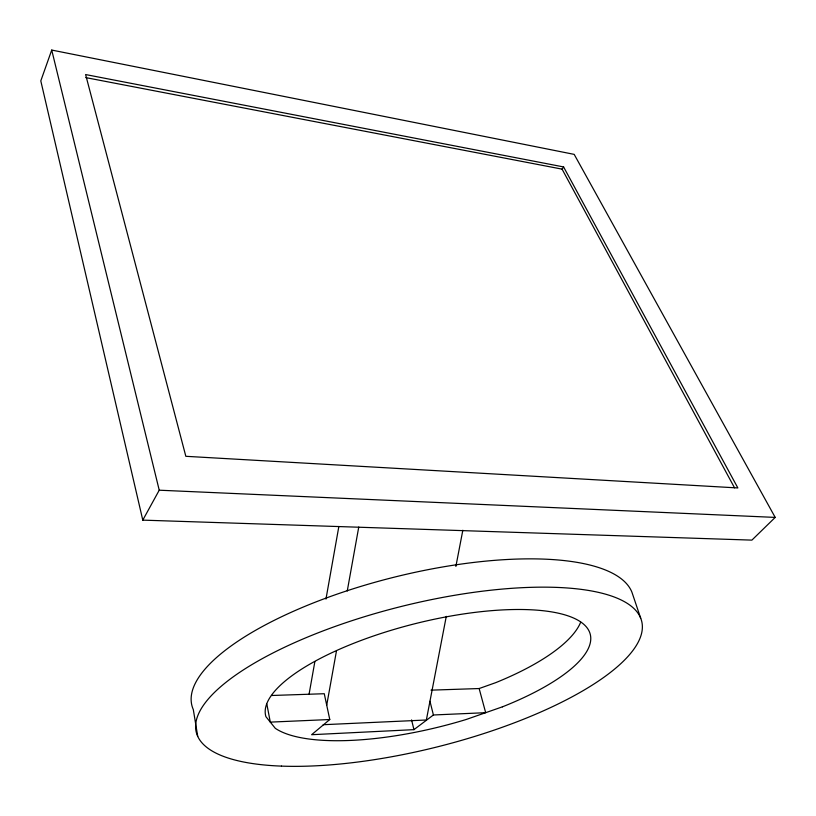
<?xml version="1.0" encoding="UTF-8"?>
<svg xmlns="http://www.w3.org/2000/svg" width="816" height="816" viewBox="0 0 816 816"><rect width="100%" height="100%" fill="white"/><g stroke="black" fill="none" stroke-linecap="round" stroke-linejoin="round"><path stroke-width="1.22" d="M309.06 694.273L314.843 661.715M325.961 599.097L338.854 526.463M326.716 705.187L336.416 651.239M347.249 591.029L358.754 527.054M446.281 616.366L426.36 719.998L323.197 724.71M455.879 566.437L462.835 530.237M51.724 50.062L40.8 80.886L142.79 520.129L751.893 540.121L775.2 517.405L574.189 154.377L51.724 50.062L159.232 490.202L142.79 520.129M734.563 487.846L562.071 169.136L563.591 166.933L85.609 74.552L185.834 456.307L737.858 487.948L563.591 166.933M271.514 695.497L324.268 693.722L329.776 719.518L311.62 734.706L413.947 729.647L433.408 714.979L485.673 712.684L479.145 688.541L431.001 690.152M479.145 688.541L495.72 682.655A165.709 55.243 -14.1 0 0 580.686 622.149M329.776 719.518L270.3 722.119L266.842 704.106M159.232 490.202L775.2 517.405M85.792 77.612L562.071 169.136M640.713 618.263L631.951 592.283A227.297 75.511 -14 0 0 382.939 580.094A227.297 75.511 -14 0 0 193.31 709.594L197.727 736.338M429.961 701.25L433.408 714.979M411.58 719.906L413.947 729.647M502.411 706.84L466.252 719.467A167.321 53.02 -14.1 0 1 275.288 728.311L265.924 716.683A167.321 53.02 -14.1 0 1 392.21 629.983A167.321 53.02 -14.1 0 1 580.992 622.129A167.321 53.02 -14.1 0 1 502.411 706.84M281.469 766.112A229.5 72.471 -14 0 0 640.193 637.775A229.5 72.471 -14 0 0 335.305 626.382A229.5 72.471 -14 0 0 281.469 766.112"/></g></svg>
